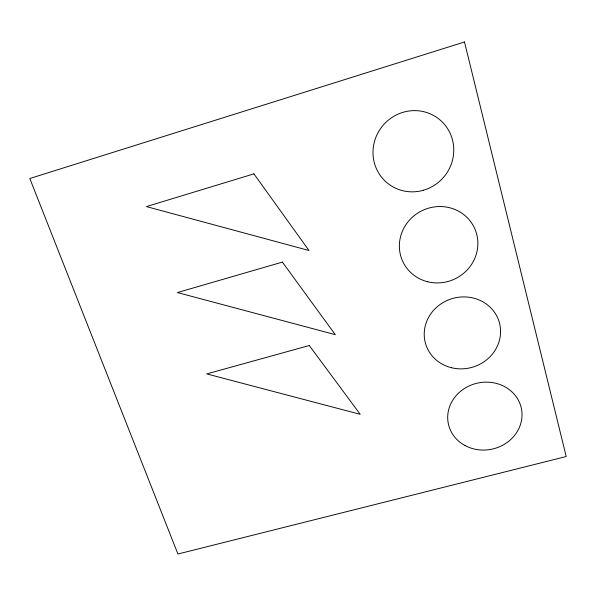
<?xml version="1.0" encoding="UTF-8"?>
<svg xmlns="http://www.w3.org/2000/svg" width="596" height="596" viewBox="0 0 596 596"><rect width="100%" height="100%" fill="white"/><g stroke="black" fill="none" stroke-linecap="round" stroke-linejoin="round"><path stroke-width="0.89" d="M464.5 41.981L29.8 178.502L177.921 554.019L566.2 456.529L464.5 41.981M253.918 173.868L146.415 206.589L308.981 250.499L253.918 173.868M282.377 262.106L177.414 292.554L335.295 334.661L282.377 262.106M309.287 345.524L206.738 373.908L360.207 414.324L309.287 345.524M423.577 190.206A41.109 39.88 -50.2 0 0 442.135 121.86A41.109 39.88 -50.2 0 0 374.444 141.632A41.109 39.88 -50.2 0 0 423.577 190.206M427.734 281.774A39.559 37.876 -25.6 0 0 476.718 234.31A39.559 37.876 -25.6 0 0 411.396 218.129A39.559 37.876 -25.6 0 0 427.734 281.774M451.545 367.747A38.375 35.782 -16.1 0 0 499.53 323.196A38.375 35.782 -16.1 0 0 436.138 307.707A38.375 35.782 -16.1 0 0 451.545 367.747M465.178 445.622A37.31 33.808 -12 0 0 522.007 415.911A37.31 33.808 -12 0 0 467.406 386.782A37.31 33.808 -12 0 0 465.178 445.622"/></g></svg>
